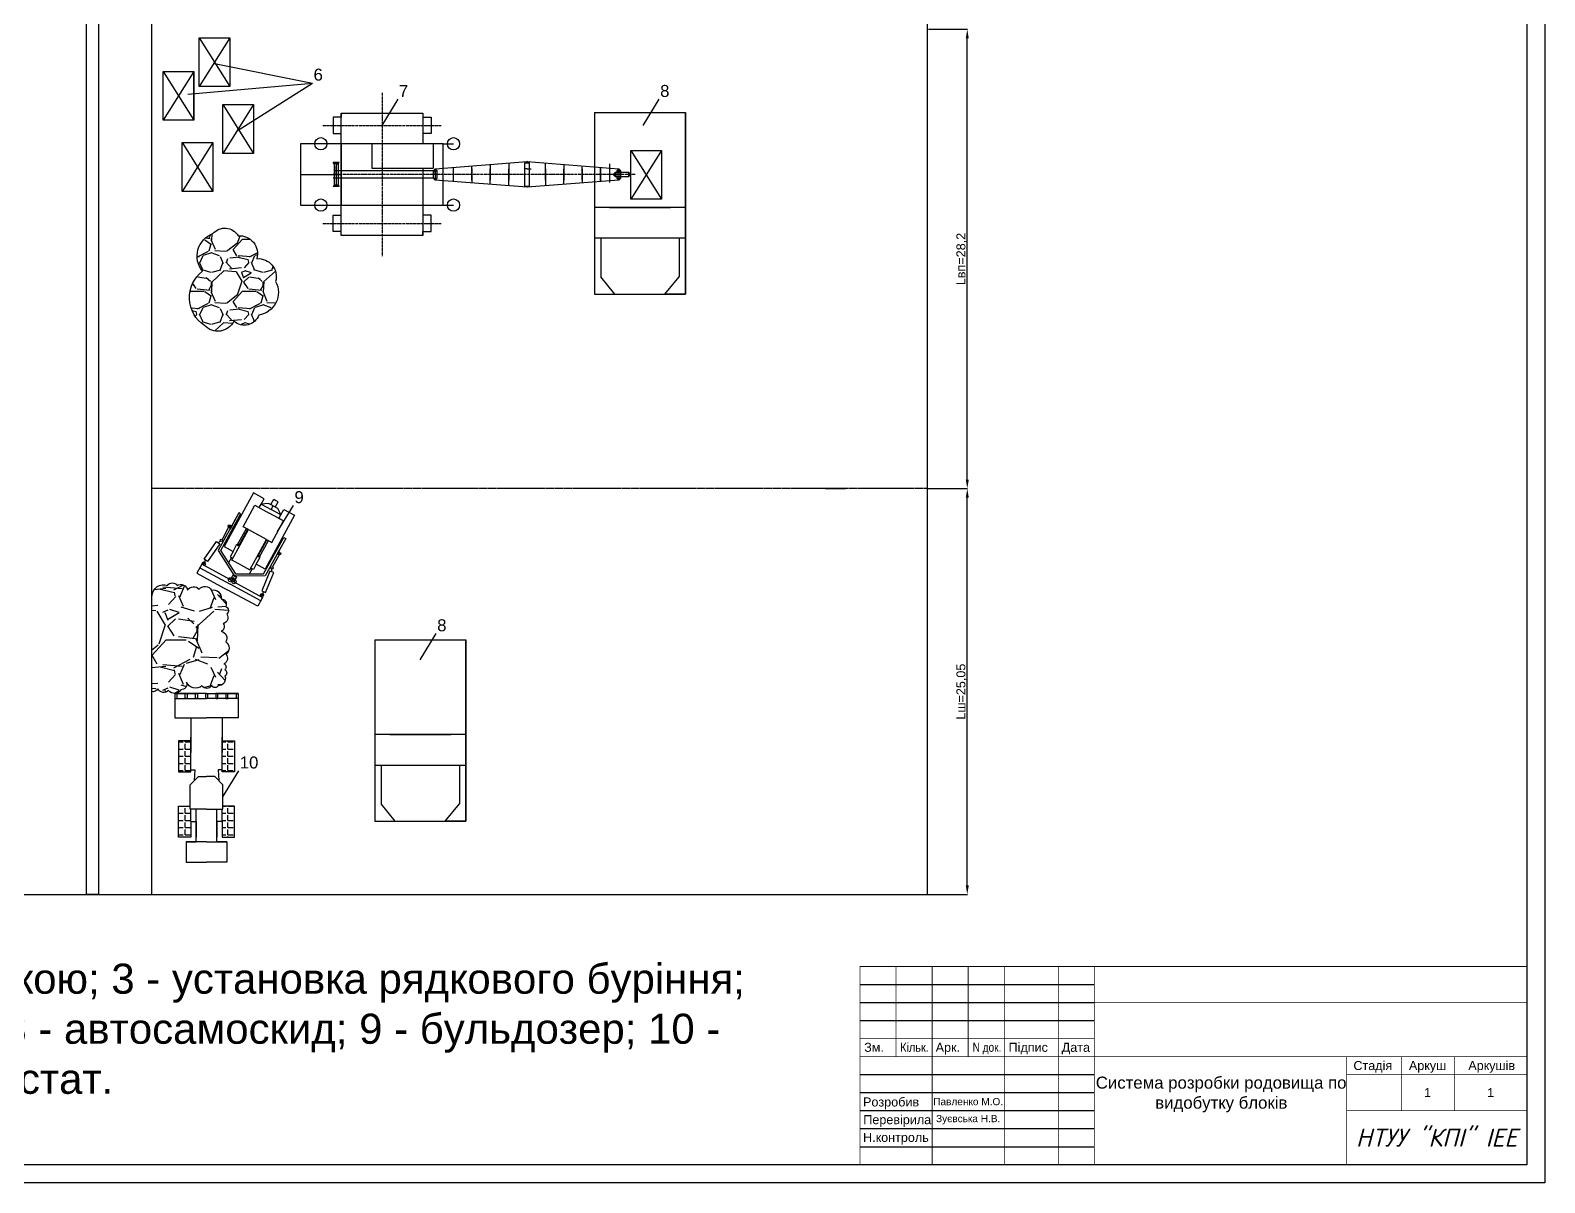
# Model space of a CAD drawing. Header units: millimetres. Extents: x -1735 to 23465, y 152 to 17972.
# Drawn here: x 10856 to 23465, y 152 to 9747 of the extents above; entities that cross this region are included whole.
import ezdxf
from ezdxf.enums import TextEntityAlignment as Align

# ---------------------------------------------------------------- set-up
doc = ezdxf.new("R2010")
doc.units = ezdxf.units.MM
doc.linetypes.add('ACAD_ISO02W100', pattern=[15, 12, -3])
doc.linetypes.add('ACAD_ISO04W100', pattern=[30, 24, -3, 0, -3])
doc.layers.add('Форматка', color=7, linetype='Continuous', lineweight=20)
doc.styles.get("Standard").update_dxf_attribs({"font": 'arial.ttf'})
doc.dimstyles.new('ISO-25', dxfattribs={"dimtxt": 75, "dimasz": 75, "dimexe": 1.25, "dimexo": 0.625, "dimtad": 1, "dimtxsty": 'Standard', "dimcen": 2.5, "dimadec": 0, "dimazin": 0, "dimtfac": 1, "dimtmove": 0, "dimatfit": 3, "dimfxl": 1, "dimarcsym": 0})

# ---------------------------------------------------------------- blocks, each defined once
blk = doc.blocks.new('*D5')
at = {"color": 0, "lineweight": -2, "transparency": 16777216}
for p, q in [((18335, 9756), (18658, 9756)), ((18657, 6006), (18657, 9681)), ((18325, 5931), (18658, 5931))]:
    blk.add_line(p, q, dxfattribs=at)
at = {"color": 0, "transparency": 16777216}
for points in [[(18645, 9681), (18670, 9681), (18657, 9756)], [(18645, 6006), (18670, 6006), (18657, 5931)]]:
    blk.add_solid(points, dxfattribs=at)
at = {"layer": 'Defpoints', "color": 0, "transparency": 16777216}
for p in [(18335, 9756), (18657, 9756), (18324, 5931)]:
    blk.add_point(p, dxfattribs=at)
at = {"color": 0, "transparency": 16777216, "insert": (18611, 7843), "char_height": 75, "attachment_point": 5, "rotation": 90}
blk.add_mtext('Lвп=28,2', dxfattribs=at)
blk = doc.blocks.new('*D6')
at = {"color": 0, "lineweight": -2, "transparency": 16777216}
for p, q in [((18325, 5931), (18658, 5931)), ((18657, 2627), (18657, 5856)), ((18325, 2552), (18658, 2552))]:
    blk.add_line(p, q, dxfattribs=at)
at = {"color": 0, "transparency": 16777216}
for points in [[(18645, 5856), (18670, 5856), (18657, 5931)], [(18645, 2627), (18670, 2627), (18657, 2552)]]:
    blk.add_solid(points, dxfattribs=at)
at = {"layer": 'Defpoints', "color": 0, "transparency": 16777216}
for p in [(18324, 5931), (18657, 5931), (18324, 2552)]:
    blk.add_point(p, dxfattribs=at)
at = {"color": 0, "transparency": 16777216, "insert": (18611, 4241), "char_height": 75, "attachment_point": 5, "rotation": 90}
blk.add_mtext('Lш=25,05', dxfattribs=at)

msp = doc.modelspace()

# ---------------------------------------------------------------- hatches: boundary and pattern name
h = msp.add_hatch()
h.set_pattern_fill('GRAVEL', color=256, scale=17, style=0)
h.set_pattern_definition([(228.0128, (-18417.215, -28460.844), (-3454.402935, -3886.204775), [58.0926, -5751.185]), (184.9697, (-18456.077, -28504.024), (5181.608382, 431.796953), [99.689, -9869.18]), (132.5104, (-18555.39, -28512.66), (4317.996858, -4749.80464), [70.292, -6958.899]), (267.2737, (-18723.793, -28620.61), (431.798125, 8635.997221), [90.781, -8987.288]), (292.8337, (-18728.111, -28711.288), (-2159.006129, 5181.602946), [89.0178, -8812.766]), (357.2737, (-18693.567, -28793.33), (-8635.997221, 431.798125), [90.781, -8987.288]), (37.6942, (-18602.889, -28797.648), (-5613.4035464, -4317.9961507), [120.053, -11885.227]), (72.2553, (-18507.893, -28724.242), (3022.606046, 9499.602755), [113.3424, -11220.901]), (121.4296, (-18473.35, -28616.292), (-3454.40089, 5613.393397), [91.0882, -9017.735]), (175.2364, (-18520.847, -28538.57), (4749.79627, -431.795948), [103.9912, -5095.563]), (222.3974, (-18624.479, -28529.932), (-5181.600156, -4749.7938206), [134.4833, -13313.856]), (138.8141, (-18296.31, -28624.93), (-3022.598075, 2590.796015), [45.901, -4544.202]), (171.4692, (-18330.855, -28594.702), (5613.391431, -863.602176), [87.326, -8645.282]), (225, (-18417.2, -28581.75), (-9e-14, -431.7997), [61.0655, -549.5913]), (203.1986, (-18447.44, -28529.93), (2159.00728, 863.603787), [32.885, -3255.602]), (291.8014, (-18477.67, -28542.89), (-431.8003, 1295.40083), [46.5062, -2278.816]), (30.9638, (-18460.395, -28586.07), (1295.39863, 863.60067), [75.5344, -2442.271]), (161.5651, (-18395.63, -28547.2), (863.6004, -431.79936), [54.6188, -1310.853]), (16.3895, (-18728.11, -28542.886), (4318.002382, 1295.397305), [76.515, -7574.996]), (70.3462, (-18654.705, -28521.296), (-1727.195187, -4749.793283), [64.192, -6354.974]), (293.1986, (-18395.625, -28460.844), (-863.603787, 2159.00728), [65.7696, -3222.724]), (343.6105, (-18369.717, -28521.296), (-4318.002382, 1295.397305), [76.515, -7574.996]), (339.444, (-18728.11, -28810.6), (-2159.00268, 863.59895), [73.786, -3615.509]), (294.7751, (-18659.023, -28836.51), (-2158.994969, 4749.797794), [61.8242, -6120.612]), (66.8014, (-18391.31, -28892.644), (863.603787, 2159.00728), [65.7696, -3222.724]), (17.354, (-18365.4, -28832.192), (-5613.400303, -1727.197395), [72.383, -7165.908]), (69.444, (-18602.89, -28892.644), (-863.59895, -2159.00268), [36.893, -3652.416]), (101.3099, (-18417.215, -28892.644), (-431.79787, 1727.19447), [22.0175, -2179.74]), (165.9638, (-18421.53, -28871.05), (1295.4009, -431.79925), [89.0178, -1691.3385]), (186.009, (-18507.893, -28849.464), (4317.993633, 431.798992), [82.4954, -8167.038]), (303.6901, (-18460.4, -28624.93), (-431.80015, 863.59917), [62.275, -1494.6026]), (353.1572, (-18425.851, -28676.744), (7340.6030356, -863.603868), [108.7247, -10763.72]), (60.9454, (-18317.9, -28689.7), (-1727.195982, -3022.592794), [44.4564, -4401.198]), (90, (-18296.3, -28650.84), (-431.8, 431.8), [25.908, -405.892]), (120.2564, (-18516.53, -28836.51), (1727.19634, -3022.598476), [59.9874, -5938.763]), (48.0128, (-18546.755, -28784.694), (3454.402935, 3886.204775), [116.1853, -5693.096]), (0, (-18469.03, -28698.33), (431.8, 431.8), [112.268, -319.532]), (325.3048, (-18356.763, -28698.334), (-4317.992518, 3022.600287), [68.2737, -6759.081]), (254.0546, (-18300.63, -28737.196), (-431.8011, -1727.204115), [62.871, -3080.689]), (207.646, (-18317.901, -28797.648), (-8204.197118, -4318.002716), [102.3646, -10134.125]), (175.4261, (-18408.58, -28845.146), (-5613.401293, 431.797911), [108.295, -10721.186]), (175.4261, (-18408.58, -28845.146), (-5613.401293, 431.797911), [108.295, -10721.186])])
h.paths.add_polyline_path([(12290.375, 7741.29, 0.52056705), (12307.767, 7289.428, 0.52056705), (12551.254, 7324.187, 0.52056705), (12759.957, 7376.325, 0.52056705), (12899.093, 7654.393, 0.52056705), (12742.565, 7845.566, 0.52056705), (12586.038, 8036.738, 0.52056705), (12377.335, 8054.117, 0.52056705)])
h = msp.add_hatch()
h.set_pattern_fill('GRAVEL', color=256, scale=25.5, style=0)
h.set_pattern_definition([(228.0128, (-66959.386, -135525.82), (-5181.604403, -5829.307163), [87.1389, -8626.7775]), (184.9697, (-67017.68, -135590.591), (7772.412573, 647.695429), [149.5333, -14803.77]), (132.5104, (-67166.65, -135603.545), (6476.995287, -7124.70696), [105.438, -10438.3485]), (267.2737, (-67419.253, -135765.47), (647.6971876, 12953.9958316), [136.1713, -13480.932]), (292.8337, (-67425.73, -135901.487), (-3238.509194, 7772.404419), [133.5267, -13219.149]), (357.2737, (-67373.914, -136024.55), (-12953.9958316, 647.6971876), [136.1713, -13480.932]), (37.6942, (-67237.897, -136031.027), (-8420.1053196, -6476.994226), [180.0795, -17827.8405]), (72.2553, (-67095.403, -135920.918), (4533.9090692, 14249.4041325), [170.0136, -16831.3515]), (121.4296, (-67043.587, -135758.993), (-5181.601335, 8420.090096), [136.6323, -13526.6025]), (175.2364, (-67114.834, -135642.41), (7124.694404, -647.693921), [155.9868, -7643.3445]), (222.3974, (-67270.282, -135629.453), (-7772.400234, -7124.690731), [201.725, -19970.784]), (138.8141, (-66778.03, -135771.95), (-4533.897112, 3886.194022), [68.8513, -6816.303]), (171.4692, (-66829.846, -135726.61), (8420.087147, -1295.403264), [130.989, -12967.923]), (225, (-66959.4, -135707.2), (-1e-13, -647.6996), [91.5983, -824.387]), (203.1986, (-67004.725, -135629.45), (3238.51092, 1295.40568), [49.3275, -4883.403]), (291.8014, (-67050.06, -135648.88), (-647.70045, 1943.10125), [69.7593, -3418.224]), (30.9638, (-67024.16, -135713.65), (1943.09795, 1295.40101), [113.3016, -3663.4065]), (161.5651, (-66927, -135655.36), (1295.4006, -647.69904), [81.9282, -1966.2795]), (16.3895, (-67425.73, -135648.884), (6477.0035736, 1943.095958), [114.7724, -11362.494]), (70.3462, (-67315.62, -135616.5), (-2590.792781, -7124.689925), [96.2877, -9532.461]), (293.1986, (-66927, -135525.82), (-1295.40568, 3238.51092), [98.6544, -4834.086]), (343.6105, (-66888.14, -135616.5), (-6477.0035736, 1943.095958), [114.7724, -11362.494]), (339.444, (-67425.73, -136050.46), (-3238.50402, 1295.398428), [110.679, -5423.2635]), (294.7751, (-67322.1, -136089.32), (-3238.492453, 7124.696692), [92.7364, -9180.918]), (66.8014, (-66920.52, -136173.52), (1295.40568, 3238.51092), [98.6544, -4834.086]), (17.354, (-66881.662, -136082.843), (-8420.100454, -2590.796092), [108.5747, -10748.862]), (69.444, (-67237.9, -136173.52), (-1295.398428, -3238.50402), [55.3396, -5478.624]), (101.3099, (-66959.39, -136173.52), (-647.6968, 2590.7917), [33.0263, -3269.61]), (165.9638, (-66965.86, -136141.14), (1943.10137, -647.69888), [133.5267, -2537.0077]), (186.009, (-67095.403, -136108.75), (6476.990449, 647.6984875), [123.743, -12250.557]), (303.6901, (-67024.16, -135771.95), (-647.70022, 1295.39875), [93.4126, -2241.904]), (353.1572, (-66972.34, -135849.671), (11010.9045534, -1295.4058017), [163.087, -16145.58]), (60.9454, (-66810.415, -135869.1), (-2590.793973, -4533.88919), [66.6845, -6601.797]), (90, (-66778, -135810.8), (-647.7, 647.7), [38.862, -608.838]), (120.2564, (-67108.357, -136089.32), (2590.794509, -4533.897713), [89.981, -8908.1445]), (48.0128, (-67153.696, -136011.596), (5181.604403, 5829.307163), [174.278, -8539.644]), (0, (-67037.1, -135882.06), (647.7, 647.7), [168.402, -479.298]), (325.3048, (-66868.71, -135882.056), (-6476.988778, 4533.900431), [102.4106, -10138.6215]), (254.0546, (-66784.51, -135940.35), (-647.70165, -2590.80617), [94.3064, -4621.0335]), (207.646, (-66810.415, -136031.027), (-12306.2956775, -6477.0040736), [153.547, -15201.1875]), (175.4261, (-66946.432, -136102.274), (-8420.1019392, 647.6968664), [162.4424, -16081.779]), (175.4261, (-66946.432, -136102.274), (-8420.1019392, 647.6968664), [162.4424, -16081.779])])
h.paths.add_polyline_path([(12461.027, 4806.886, 0.52056705), (12492.921, 4886.564, 0.52056705), (12484.947, 4950.306, 0.52056705), (12445.079, 5014.048, 0.52056705), (12365.344, 5085.758, 0.52056705), (12261.688, 5093.725, 0.52056705), (12166.005, 5085.758, 0.52056705), (12078.296, 5125.596, 0.52056705), (11998.561, 5125.596, 0.52056705), (11870.984, 5037.951, 0.005165559), (11866.136, 5036.955), (11866.136, 4241.139, 0.327534528), (11918.825, 4265.08, 0.52056705), (12006.534, 4249.144, 0.52056705), (12110.19, 4257.112, 0.540505946), (12157.002, 4323.7, 0.532611069), (12285.609, 4288.983, 0.52056705), (12365.344, 4288.983, 0.52056705), (12421.159, 4288.983, 0.52056705), (12476.974, 4368.66, 0.52056705), (12476.974, 4424.435, 0.52056705), (12469, 4472.241, 0.52056705), (12484.947, 4551.919, 0.52056705), (12484.947, 4655.499, 0.52056705), (12445.079, 4743.144, 0.52056705)])
h = msp.add_hatch()
h.set_pattern_fill('ANGLE', color=256, scale=8.5, style=0)
h.set_pattern_definition([(0, (-18728.11, -28892.644), (0, 59.3725), [43.18, -16.1925]), (90, (-18728.11, -28892.644), (-59.3725, 4e-15), [43.18, -16.1925])])
h.paths.add_polyline_path([(12192, 3733.148), (12192, 3830.782), (12090, 3830.782), (12090, 3572.382), (12192, 3572.382), (12192, 3589.382)])
h.paths.add_polyline_path([(12557.129, 3830.782), (12455.129, 3830.782), (12455.129, 3733.148), (12455.129, 3572.382), (12557.129, 3572.382)])
h.paths.add_polyline_path([(12557.129, 3287.7), (12459.564, 3287.7), (12459.564, 3262.099), (12455.129, 3262.099), (12455.129, 3158.5), (12455.129, 3029.3), (12557.129, 3029.3)])
h.paths.add_polyline_path([(12090, 3029.3), (12192, 3029.3), (12192, 3158.5), (12192, 3262.099), (12187.564, 3262.099), (12187.564, 3287.7), (12090, 3287.7)])

# ---------------------------------------------------------------- linework, layer by layer
for p, q in [((11325.204, 2552.087), (11325.204, 13155.837)), ((11425.204, 13155.837), (11425.204, 2552.087)), ((18324.117, 13155.837), (18324.117, 2552.087)), ((11864.117, 12305.837), (11864.117, 2552.087)), ((11864.117, 9738.837), (11864.117, 9585.837)), ((11864.117, 9738.837), (11864.117, 9585.837)), ((12261.923, 9685.316), (12516.923, 9278.794)), ((12516.923, 9685.316), (12261.923, 9278.794)), ((12389.049, 9471.415), (13207.119, 9308.181)), ((11963.842, 9405.198), (12218.842, 8998.675)), ((12218.842, 9405.198), (11963.842, 8998.675)), ((12218.842, 8998.675), (12218.842, 9405.198)), ((12169.273, 9214.399), (13207.119, 9308.181)), ((12587.551, 8915.058), (13207.119, 9308.181)), ((12460.424, 9128.959), (12715.424, 8722.437)), ((12715.424, 9128.959), (12460.424, 8722.437)), ((13785.081, 8955.43), (13918.041, 9172.605)), ((15959.795, 8955.43), (16092.754, 9172.605)), ((13445.081, 9023.43), (13377.081, 9023.43)), ((13377.081, 9023.43), (13377.081, 8887.43)), ((13445.081, 9057.43), (14125.081, 9057.43)), ((13445.081, 8037.43), (13445.081, 9057.43)), ((13445.081, 9057.43), (13445.081, 9023.43)), ((14125.081, 9057.43), (14125.081, 9023.43)), ((14125.081, 9023.43), (14193.081, 9023.43)), ((14125.081, 9023.43), (14125.081, 8887.43)), ((14193.081, 9023.43), (14193.081, 8887.43)), ((15554.135, 9061.817), (15554.135, 7550.517)), ((15554.135, 9061.817), (16310.635, 9061.817)), ((16310.635, 7550.517), (16310.635, 9061.817)), ((16310.635, 9061.817), (16310.635, 7550.517)), ((13377.081, 8887.43), (13445.081, 8887.43)), ((14193.081, 8887.43), (14125.081, 8887.43)), ((14125.081, 8887.43), (14125.081, 8802.43)), ((12121.504, 8812.453), (12376.504, 8405.931)), ((12376.504, 8812.453), (12121.504, 8405.931)), ((14125.081, 8802.43), (13105.081, 8802.43)), ((13105.081, 8802.43), (13105.081, 8292.43)), ((13445.081, 8802.43), (13275.081, 8802.43)), ((13445.081, 8547.43), (13445.081, 8802.43)), ((13445.081, 8802.43), (13445.081, 8292.43)), ((13785.081, 8802.43), (13700.081, 8802.43)), ((13700.081, 8802.43), (13700.081, 8598.43)), ((14295.081, 8802.43), (14125.081, 8802.43)), ((14210.081, 8802.43), (14210.081, 8598.43)), ((14295.081, 8292.43), (14295.081, 8802.43)), ((14295.081, 8292.43), (14295.081, 8802.43)), ((14295.081, 8802.43), (14380.081, 8802.43)), ((15855.727, 8746.927), (16110.727, 8340.405)), ((16110.727, 8746.927), (15855.727, 8340.405)), ((13377.081, 8649.43), (13428.081, 8649.43)), ((13385.581, 8636.68), (13377.081, 8649.43)), ((13419.581, 8636.68), (13385.581, 8636.68)), ((13385.581, 8636.68), (13385.581, 8458.18)), ((14210.081, 8578.03), (13385.581, 8578.03)), ((13402.581, 8649.43), (13402.581, 8445.43)), ((13402.581, 8649.43), (13402.581, 8636.68)), ((13402.581, 8636.68), (13419.581, 8636.68)), ((13402.581, 8547.43), (13402.581, 8615.43)), ((13419.581, 8636.68), (13428.081, 8649.43)), ((13419.581, 8636.68), (13419.581, 8458.18)), ((13700.081, 8598.43), (14210.081, 8598.43)), ((14125.081, 8598.43), (14125.081, 8037.43)), ((14210.081, 8578.03), (14227.081, 8595.03)), ((14210.081, 8578.03), (14210.081, 8516.83)), ((14210.081, 8578.03), (14210.081, 8578.03)), ((14210.081, 8578.03), (14244.081, 8578.03)), ((14227.081, 8595.03), (14992.081, 8654.53)), ((14227.081, 8547.43), (14227.081, 8595.03)), ((14227.081, 8595.03), (14227.081, 8499.83)), ((14227.081, 8595.03), (14244.081, 8578.03)), ((14244.081, 8516.83), (14244.081, 8578.03)), ((14380.081, 8488.052), (14380.081, 8606.849)), ((14533.081, 8499.83), (14533.081, 8618.984)), ((14533.081, 8595.03), (14533.081, 8475.876)), ((14686.081, 8630.975), (14686.081, 8499.83)), ((14686.081, 8463.885), (14686.081, 8595.03)), ((14839.081, 8642.64), (14839.081, 8499.83)), ((14839.081, 8452.22), (14839.081, 8595.03)), ((14992.081, 8654.53), (14971.681, 8644.33)), ((14971.681, 8644.33), (14971.681, 8595.03)), ((14971.681, 8644.33), (15012.481, 8644.33)), ((14992.081, 8595.03), (14971.681, 8595.03)), ((14971.681, 8595.03), (14971.681, 8499.83)), ((14992.081, 8654.53), (15012.481, 8644.33)), ((14992.081, 8654.53), (15757.081, 8595.03)), ((14992.081, 8595.03), (15026.081, 8595.03)), ((15012.481, 8595.03), (15012.481, 8644.33)), ((15012.481, 8499.83), (15012.481, 8595.03)), ((15145.081, 8499.83), (15145.081, 8643.048)), ((15145.081, 8595.03), (15145.081, 8451.812)), ((15298.081, 8630.944), (15298.081, 8499.83)), ((15298.081, 8463.915), (15298.081, 8595.03)), ((15451.081, 8499.83), (15451.081, 8618.903)), ((15451.081, 8595.03), (15451.081, 8475.957)), ((15604.081, 8607.305), (15604.081, 8487.824)), ((15604.081, 8487.555), (15604.081, 8607.036)), ((15740.081, 8578.03), (15757.081, 8595.03)), ((15740.081, 8578.03), (15740.081, 8516.83)), ((15740.081, 8578.03), (15774.081, 8578.03)), ((15757.081, 8595.03), (15757.081, 8499.83)), ((15757.081, 8595.03), (15757.081, 8499.83)), ((15757.081, 8595.03), (15774.081, 8578.03)), ((15774.081, 8516.83), (15774.081, 8578.03)), ((13105.081, 8547.43), (13445.081, 8547.43)), ((13377.081, 8547.43), (13402.581, 8547.43)), ((14210.081, 8516.83), (13377.081, 8516.83)), ((13385.581, 8458.18), (13377.081, 8445.43)), ((13419.581, 8458.18), (13385.581, 8458.18)), ((13419.581, 8458.18), (13428.081, 8445.43)), ((13445.081, 8547.43), (13428.081, 8547.43)), ((14210.081, 8516.83), (14244.081, 8516.83)), ((14227.081, 8499.83), (14210.081, 8516.83)), ((14227.081, 8499.83), (14244.081, 8516.83)), ((14992.081, 8440.33), (14227.081, 8499.83)), ((14971.681, 8499.83), (14971.681, 8450.53)), ((14971.681, 8450.53), (15012.481, 8450.53)), ((14992.081, 8440.33), (14971.681, 8450.53)), ((15757.081, 8499.83), (14992.081, 8440.33)), ((15012.481, 8450.53), (14992.081, 8440.33)), ((15012.481, 8450.53), (15012.481, 8499.83)), ((15709.481, 8547.43), (15726.481, 8564.43)), ((15726.481, 8530.43), (15709.481, 8547.43)), ((15838.681, 8564.43), (15726.481, 8564.43)), ((15726.481, 8564.43), (15726.481, 8530.43)), ((15726.481, 8530.43), (15838.681, 8530.43)), ((15740.081, 8516.83), (15774.081, 8516.83)), ((15757.081, 8499.83), (15740.081, 8516.83)), ((15757.081, 8499.83), (15774.081, 8516.83)), ((15838.681, 8530.43), (15838.681, 8564.43)), ((15855.681, 8547.43), (15838.681, 8564.43)), ((15855.681, 8547.43), (15838.681, 8530.43)), ((13428.081, 8445.43), (13377.081, 8445.43)), ((13105.081, 8292.43), (14125.081, 8292.43)), ((13275.081, 8292.43), (13445.081, 8292.43)), ((13377.081, 8071.43), (13377.081, 8207.43)), ((13377.081, 8207.43), (13445.081, 8207.43)), ((14125.081, 8292.43), (14295.081, 8292.43)), ((14193.081, 8207.43), (14125.081, 8207.43)), ((14125.081, 8207.43), (14125.081, 8071.43)), ((14193.081, 8071.43), (14193.081, 8207.43)), ((14295.081, 8292.43), (14380.081, 8292.43)), ((16310.635, 8273.017), (15554.135, 8273.017)), ((15554.135, 8273.017), (15554.135, 8018.017)), ((15677.385, 8273.017), (16187.385, 8273.017)), ((16310.635, 7550.517), (16310.635, 8273.017)), ((13411.081, 8071.43), (13377.081, 8071.43)), ((13445.081, 8071.43), (13411.081, 8071.43)), ((14125.081, 8037.43), (14125.081, 8071.43)), ((14125.081, 8071.43), (14193.081, 8071.43)), ((14125.081, 8037.43), (13445.081, 8037.43)), ((15554.135, 8018.017), (16310.635, 8018.017)), ((15554.135, 8018.017), (15605.135, 8018.017)), ((15605.135, 8018.017), (15605.135, 7695.017)), ((16259.635, 8018.017), (16259.635, 7695.017)), ((15605.135, 7695.017), (15605.135, 7695.017)), ((15724.135, 7550.517), (15605.135, 7695.017)), ((16140.635, 7550.517), (16259.635, 7695.017)), ((16259.635, 7695.017), (16259.635, 7695.017)), ((15554.135, 7550.517), (16310.635, 7550.517)), ((15554.135, 7550.517), (15724.135, 7550.517)), ((15605.135, 7550.517), (15724.135, 7550.517)), ((16310.635, 7550.517), (16140.635, 7550.517)), ((17644.117, 5930.837), (17474.117, 5930.837)), ((17474.117, 5930.837), (17644.117, 5930.837)), ((12713.764, 5896.331), (12469.492, 5448.635)), ((12803.303, 5847.476), (12713.764, 5896.331)), ((12762.591, 5772.86), (12778.876, 5802.707)), ((12778.876, 5802.707), (12803.303, 5847.476)), ((12839.93, 5808.126), (12778.876, 5802.707)), ((12778.876, 5802.707), (12860.954, 5757.924)), ((12877.238, 5787.77), (12839.93, 5808.126)), ((12858.584, 5797.948), (12883.012, 5842.717)), ((12883.012, 5842.717), (12901.666, 5832.539)), ((12895.892, 5777.592), (12920.32, 5822.361)), ((12920.32, 5822.361), (12901.666, 5832.539)), ((12592.72, 5729.985), (12421.73, 5416.598)), ((12442.582, 5415.118), (12583.216, 5677.073)), ((12592.72, 5729.985), (12527.581, 5610.599)), ((12583.216, 5677.073), (12599.501, 5706.919)), ((12591.628, 5672.483), (12583.216, 5677.073)), ((12607.643, 5721.842), (12592.72, 5729.985)), ((12599.501, 5706.919), (12607.643, 5721.842)), ((12599.501, 5706.919), (12607.913, 5702.329)), ((12627.575, 5614.138), (12725.283, 5793.216)), ((12725.283, 5793.216), (12844.669, 5728.077)), ((12725.283, 5793.216), (12762.591, 5772.86)), ((13056.997, 5709.055), (12812.725, 5261.36)), ((12964.054, 5662.938), (12844.669, 5728.077)), ((12860.954, 5757.924), (12877.238, 5787.77)), ((12943.031, 5713.14), (12860.954, 5757.924)), ((12877.238, 5787.77), (12914.546, 5767.414)), ((12914.546, 5767.414), (12943.031, 5713.14)), ((12915.2, 5573.399), (13048.159, 5790.574)), ((12926.746, 5683.294), (12943.031, 5713.14)), ((12964.054, 5662.938), (12926.746, 5683.294)), ((12943.031, 5713.14), (12967.458, 5757.91)), ((12967.458, 5757.91), (13056.997, 5709.055)), ((12507.772, 5609.788), (12452.439, 5508.375)), ((12535.723, 5625.523), (12512.658, 5618.742)), ((12519.438, 5595.676), (12512.658, 5618.742)), ((12535.723, 5625.523), (12519.438, 5595.676)), ((12527.581, 5610.599), (12535.723, 5625.523)), ((12533.923, 5336.017), (12672.344, 5589.711)), ((12581.901, 5464.766), (12655.182, 5599.075)), ((12593.839, 5458.252), (12667.121, 5592.561)), ((12672.344, 5589.711), (12627.575, 5614.138)), ((12672.344, 5589.711), (12746.96, 5548.999)), ((12821.576, 5508.287), (12746.96, 5548.999)), ((12866.345, 5483.86), (12964.054, 5662.938)), ((12304.444, 5344.547), (12406.804, 5491.925)), ((12434.573, 5472.306), (12332.736, 5325.69)), ((12406.804, 5491.925), (12434.573, 5472.306)), ((12420.689, 5482.116), (12439.617, 5494.49)), ((12469.492, 5448.635), (12544.108, 5407.923)), ((12544.108, 5407.923), (12576.678, 5467.616)), ((12576.678, 5467.616), (12599.062, 5455.402)), ((12683.155, 5254.593), (12821.576, 5508.287)), ((12753.517, 5371.129), (12826.799, 5505.437)), ((12765.456, 5364.615), (12838.738, 5498.923)), ((12799.104, 5220.592), (12943.274, 5480.618)), ((12982.624, 5517.245), (12811.634, 5203.858)), ((12821.576, 5508.287), (12866.345, 5483.86)), ((12982.624, 5517.245), (12917.485, 5397.86)), ((12934.861, 5485.208), (12943.274, 5480.618)), ((12943.274, 5480.618), (12959.558, 5510.464)), ((12959.558, 5510.464), (12951.146, 5515.054)), ((12959.558, 5510.464), (12967.701, 5525.387)), ((12967.701, 5525.387), (12982.624, 5517.245)), ((12283.38, 5302.746), (12242.668, 5228.131)), ((12283.38, 5302.746), (12267.095, 5272.9)), ((12283.38, 5302.746), (12291.522, 5317.67)), ((12522.151, 5172.468), (12283.38, 5302.746)), ((12291.522, 5317.67), (12313.907, 5305.456)), ((12332.736, 5325.69), (12304.444, 5344.547)), ((12313.907, 5305.456), (12305.765, 5290.533)), ((12307.6, 5320.517), (12318.18, 5334.473)), ((12421.73, 5416.598), (12557.805, 5201.039)), ((12568.644, 5222.187), (12442.582, 5415.118)), ((12530.873, 5357.047), (12506.446, 5312.277)), ((12544.108, 5407.923), (12519.681, 5363.154)), ((12519.681, 5363.154), (12542.066, 5350.94)), ((12608.539, 5295.305), (12533.923, 5336.017)), ((12738.109, 5302.072), (12713.682, 5257.303)), ((12738.109, 5302.072), (12770.679, 5361.765)), ((12812.725, 5261.36), (12738.109, 5302.072)), ((12770.679, 5361.765), (12748.294, 5373.978)), ((12927.522, 5380.763), (12872.19, 5279.351)), ((12925.627, 5412.783), (12909.342, 5382.936)), ((12909.342, 5382.936), (12932.408, 5389.717)), ((12917.485, 5397.86), (12925.627, 5412.783)), ((12925.627, 5412.783), (12932.408, 5389.717)), ((12242.668, 5228.131), (12496.362, 5089.71)), ((12267.095, 5272.9), (12520.789, 5134.479)), ((12542.507, 5209.776), (12522.151, 5172.468)), ((12522.151, 5172.468), (12537.074, 5164.326)), ((12537.074, 5164.326), (12553.359, 5194.172)), ((12557.43, 5201.634), (12542.507, 5209.776)), ((12572.353, 5193.491), (12551.997, 5156.183)), ((12811.634, 5203.858), (12556.727, 5201.627)), ((12557.43, 5201.634), (12572.353, 5193.491)), ((12568.644, 5222.187), (12799.104, 5220.592)), ((12608.539, 5295.305), (12683.155, 5254.593)), ((12702.49, 5263.409), (12678.063, 5218.64)), ((12713.682, 5257.303), (12691.297, 5269.516)), ((12851.528, 5244.807), (12783.351, 5079.825)), ((12814.519, 5066.24), (12883.054, 5232.074)), ((12883.054, 5232.074), (12851.528, 5244.807)), ((12867.291, 5238.44), (12867.453, 5261.054)), ((12750.056, 4951.289), (12496.362, 5089.71)), ((12774.483, 4996.058), (12520.789, 5134.479)), ((12551.997, 5156.183), (12537.074, 5164.326)), ((12551.997, 5156.183), (12790.768, 5025.905)), ((12776.526, 5053.042), (12768.383, 5038.118)), ((12798.91, 5040.828), (12776.526, 5053.042)), ((12783.351, 5079.825), (12814.519, 5066.24)), ((12792.604, 5055.889), (12798.614, 5072.338)), ((12790.768, 5025.905), (12750.056, 4951.289)), ((12790.768, 5025.905), (12774.483, 4996.058)), ((12790.768, 5025.905), (12798.91, 5040.828)), ((13725.188, 4672.955), (13725.188, 3161.655)), ((13725.188, 4672.955), (14481.688, 4672.955)), ((14103.438, 4506.489), (14236.397, 4723.664)), ((14481.688, 3161.655), (14481.688, 4672.955)), ((14481.688, 4672.955), (14481.688, 3161.655)), ((12323.564, 4226.148), (12060.436, 4226.148)), ((12060.436, 4226.148), (12060.436, 4022.148)), ((12060.436, 4226.148), (12060.436, 4183.648)), ((12060.436, 4226.148), (12077.436, 4226.148)), ((12060.436, 4183.648), (12323.564, 4183.648)), ((12077.436, 4226.148), (12077.436, 4183.648)), ((12077.436, 4226.148), (12162.436, 4226.148)), ((12145.436, 4183.648), (12145.436, 4226.148)), ((12162.436, 4183.648), (12145.436, 4183.648)), ((12162.436, 4226.148), (12162.436, 4183.648)), ((12162.436, 4226.148), (12247.436, 4226.148)), ((12230.436, 4183.648), (12230.436, 4226.148)), ((12247.436, 4183.648), (12230.436, 4183.648)), ((12247.436, 4226.148), (12247.436, 4183.648)), ((12323.564, 4226.148), (12315.064, 4226.148)), ((12315.064, 4226.148), (12315.064, 4183.648)), ((12323.564, 4226.148), (12586.693, 4226.148)), ((12323.564, 4226.148), (12332.064, 4226.148)), ((12586.693, 4183.648), (12323.564, 4183.648)), ((12332.064, 4226.148), (12332.064, 4183.648)), ((12484.693, 4226.148), (12399.693, 4226.148)), ((12399.693, 4226.148), (12399.693, 4183.648)), ((12399.693, 4183.648), (12416.693, 4183.648)), ((12416.693, 4183.648), (12416.693, 4226.148)), ((12569.693, 4226.148), (12484.693, 4226.148)), ((12484.693, 4226.148), (12484.693, 4183.648)), ((12484.693, 4183.648), (12501.693, 4183.648)), ((12501.693, 4183.648), (12501.693, 4226.148)), ((12586.693, 4226.148), (12569.693, 4226.148)), ((12569.693, 4226.148), (12569.693, 4183.648)), ((12586.693, 4226.148), (12586.693, 4022.148)), ((12586.693, 4226.148), (12586.693, 4183.648)), ((12060.436, 4022.148), (12323.564, 4022.148)), ((12060.436, 4022.148), (12192, 4022.148)), ((12192, 4022.148), (12192, 3733.148)), ((12586.693, 4022.148), (12323.564, 4022.148)), ((12586.693, 4022.148), (12455.129, 4022.148)), ((12455.129, 4022.148), (12455.129, 3733.148)), ((12192, 3830.782), (12090, 3830.782)), ((12090, 3830.782), (12090, 3572.382)), ((12192, 3733.148), (12192, 3862.348)), ((12455.129, 3733.148), (12455.129, 3862.348)), ((12455.129, 3830.782), (12557.129, 3830.782)), ((12557.129, 3830.782), (12557.129, 3572.382)), ((14481.688, 3884.155), (13725.188, 3884.155)), ((13725.188, 3884.155), (13725.188, 3629.155)), ((13848.438, 3884.155), (14358.438, 3884.155)), ((14481.688, 3161.655), (14481.688, 3884.155)), ((12192, 3572.382), (12192, 3733.148)), ((12455.129, 3572.382), (12455.129, 3733.148)), ((12090, 3572.382), (12192, 3572.382)), ((12255.564, 3534.099), (12187.564, 3466.099)), ((12192, 3572.382), (12192, 3589.382)), ((12192, 3589.382), (12226, 3589.382)), ((12226, 3589.382), (12221.564, 3500.099)), ((12255.564, 3534.099), (12323.564, 3534.099)), ((12391.564, 3534.099), (12323.564, 3534.099)), ((12391.564, 3534.099), (12459.564, 3466.099)), ((12455.129, 3589.382), (12421.129, 3589.382)), ((12421.129, 3589.382), (12425.564, 3500.099)), ((12455.129, 3572.382), (12455.129, 3589.382)), ((12557.129, 3572.382), (12455.129, 3572.382)), ((12459.564, 3364.099), (12592.523, 3581.274)), ((13725.188, 3629.155), (14481.688, 3629.155)), ((13725.188, 3629.155), (13776.188, 3629.155)), ((13776.188, 3629.155), (13776.188, 3306.155)), ((14430.688, 3629.155), (14430.688, 3306.155)), ((12187.564, 3262.099), (12187.564, 3466.099)), ((12459.564, 3262.099), (12459.564, 3466.099)), ((12090, 3029.3), (12090, 3287.7)), ((12090, 3287.7), (12187.564, 3287.7)), ((12557.129, 3287.7), (12459.564, 3287.7)), ((12557.129, 3029.3), (12557.129, 3287.7)), ((13776.188, 3306.155), (13776.188, 3306.155)), ((13895.188, 3161.655), (13776.188, 3306.155)), ((14311.688, 3161.655), (14430.688, 3306.155)), ((14430.688, 3306.155), (14430.688, 3306.155)), ((12323.564, 3262.099), (12187.564, 3262.099)), ((12192, 3158.5), (12192, 3262.099)), ((12192, 3158.5), (12192, 3029.3)), ((12192, 3158.5), (12238.564, 3158.5)), ((12238.564, 2990.099), (12238.564, 3262.099)), ((12238.564, 3158.5), (12238.564, 3029.3)), ((12323.564, 3262.099), (12459.564, 3262.099)), ((12408.564, 2990.099), (12408.564, 3262.099)), ((12408.564, 3158.5), (12408.564, 3029.3)), ((12455.129, 3158.5), (12408.564, 3158.5)), ((12455.129, 3158.5), (12455.129, 3262.099)), ((12455.129, 3158.5), (12455.129, 3029.3)), ((13725.188, 3161.655), (14481.688, 3161.655)), ((13725.188, 3161.655), (13895.188, 3161.655)), ((13776.188, 3161.655), (13895.188, 3161.655)), ((14481.688, 3161.655), (14311.688, 3161.655)), ((12192, 3029.3), (12090, 3029.3)), ((12455.129, 3029.3), (12557.129, 3029.3)), ((12323.564, 2990.099), (12153.564, 2990.099)), ((12153.564, 2990.099), (12153.564, 2820.099)), ((12153.564, 2990.099), (12238.564, 2990.099)), ((12323.564, 2990.099), (12493.564, 2990.099)), ((12493.564, 2990.099), (12408.564, 2990.099)), ((12493.564, 2990.099), (12493.564, 2820.099)), ((12153.564, 2820.099), (12323.564, 2820.099)), ((12493.564, 2820.099), (12323.564, 2820.099)), ((-128.719, 2552.087), (11124.111, 2552.087)), ((11124.111, 2552.087), (11864.117, 2552.087)), ((11425.204, 2552.087), (11325.204, 2552.087)), ((11864.117, 2552.087), (18324.117, 2552.087))]:
    msp.add_line(p, q)
at = {"linetype": 'ACAD_ISO04W100'}
for p, q in [((13785.081, 9227.43), (13785.081, 7867.43)), ((13292.081, 8955.43), (14278.081, 8955.43)), ((15891.828, 8547.43), (13378.202, 8547.43)), ((13292.081, 8139.43), (14278.081, 8139.43))]:
    msp.add_line(p, q, dxfattribs=at)
at = {"linetype": 'ACAD_ISO02W100'}
for p, q in [((15677.385, 8634.245), (15677.385, 8481.245)), ((18324.117, 5930.837), (11864.117, 5930.837))]:
    msp.add_line(p, q, dxfattribs=at)
at = {"color": 7}
for p, q in [((17764.812, 1802.153), (19714.812, 1802.153)), ((17764.812, 1652.153), (19714.812, 1652.153)), ((17764.812, 1502.153), (19714.812, 1502.153)), ((17764.812, 1052.153), (19714.812, 1052.153)), ((17764.812, 902.153), (19714.812, 902.153)), ((17764.812, 752.153), (19714.812, 752.153)), ((17764.812, 602.153), (19714.812, 602.153)), ((17764.812, 452.153), (19714.812, 452.153))]:
    msp.add_line(p, q, dxfattribs=at)
for points in [[(12261.923, 9685.316), (12516.923, 9685.316), (12516.923, 9278.794), (12261.923, 9278.794)], [(11963.842, 9405.198), (12218.842, 9405.198), (12218.842, 8998.675), (11963.842, 8998.675)], [(12460.424, 9128.959), (12715.424, 9128.959), (12715.424, 8722.437), (12460.424, 8722.437)], [(12121.504, 8812.453), (12376.504, 8812.453), (12376.504, 8405.931), (12121.504, 8405.931)], [(15855.727, 8746.927), (16110.727, 8746.927), (16110.727, 8340.405), (15855.727, 8340.405)]]:
    msp.add_lwpolyline(points, close=True)
msp.add_lwpolyline([(12290.375, 7741.29, -0.52056705), (12377.335, 8054.117, -0.52056705), (12586.038, 8036.738, -0.52056705), (12742.565, 7845.566, -0.52056705), (12899.093, 7654.393, -0.52056705), (12759.957, 7376.325, -0.52056705), (12551.254, 7324.187, -0.52056705), (12307.767, 7289.428, -0.52056705)], format="xyb", close=True)
msp.add_lwpolyline([(11866.136, 5036.955, -0.005165559), (11870.984, 5037.951, -0.52056705), (11998.561, 5125.596, -0.52056705), (12078.296, 5125.596, -0.52056705), (12166.005, 5085.758, -0.52056705), (12261.688, 5093.725, -0.52056705), (12365.344, 5085.758, -0.52056705), (12445.079, 5014.048, -0.52056705), (12484.947, 4950.306, -0.52056705), (12492.921, 4886.564, -0.52056705), (12461.027, 4806.886, -0.52056705), (12445.079, 4743.144, -0.52056705), (12484.947, 4655.499, -0.52056705), (12484.947, 4551.919, -0.52056705), (12469, 4472.241, -0.52056705), (12476.974, 4424.435, -0.52056705), (12476.974, 4368.66, -0.52056705), (12421.159, 4288.983, -0.52056705), (12365.344, 4288.983, -0.52056705), (12285.609, 4288.983, -0.52056705), (12158.032, 4320.854, -0.52056705), (12110.19, 4257.112, -0.52056705), (12006.534, 4249.144, -0.52056705), (11918.825, 4265.08, -0.327534528), (11866.136, 4241.139, -0.327534528)], format="xyb")
at = {"color": 7, "const_width": 6}
for points in [[(17764.812, 302.153), (17764.812, 1952.153), (23314.812, 1952.153)], [(18064.812, 1202.153), (18064.812, 1952.153)], [(18364.812, 302.068), (18364.812, 1952.153)], [(18664.812, 1202.153), (18664.812, 1952.153)], [(18964.812, 302.068), (18964.812, 1952.153)], [(19414.812, 302.068), (19414.812, 1952.153)], [(19714.812, 302.153), (19714.812, 1952.238)], [(19714.812, 1652.153), (23314.812, 1652.238)], [(17764.812, 1352.153), (19714.812, 1352.153)], [(17764.812, 1202.153), (23314.812, 1202.153)], [(21814.812, 1202.153), (21814.812, 302.153)], [(22271.661, 752.238), (22271.661, 1202.238)], [(22714.812, 752.238), (22714.812, 1202.238)], [(21814.812, 1052.153), (23314.812, 1052.153)], [(21814.812, 752.153), (23314.812, 752.153)]]:
    msp.add_lwpolyline(points, dxfattribs=at)
for centre, radius in [((13275.081, 8802.43), 51), ((14380.081, 8802.43), 51), ((13275.081, 8292.43), 51), ((14380.081, 8292.43), 51), ((12512.658, 5618.742), 10.2), ((12447.772, 5499.822), 9.744), ((12587.87, 5461.509), 6.8), ((12302.715, 5311.563), 10.2), ((12759.487, 5367.872), 6.8), ((12932.408, 5389.717), 10.2), ((12522.151, 5172.468), 17), ((12551.997, 5156.183), 17), ((12553.359, 5194.172), 17), ((12553.359, 5194.172), 17), ((12867.523, 5270.797), 9.744), ((12787.718, 5046.935), 10.2)]:
    msp.add_circle(centre, radius)
at = {"layer": 'Форматка', "color": 1, "lineweight": 25}
msp.add_lwpolyline([(23464.812, 152.153), (-1735.188, 152.153), (-1735.188, 17972.153), (23464.812, 17972.153)], close=True, dxfattribs=at)
at = {"layer": 'Форматка', "lineweight": 30}
msp.add_lwpolyline([(23314.812, 302.153), (-1135.188, 302.153), (-1135.188, 17822.153), (23314.812, 17822.153)], close=True, dxfattribs=at)

# ---------------------------------------------------------------- texts
at = {"color": 7}
for s, p in [('Зм.', (17798.917, 1241.947)), ('Арк.', (18394.021, 1241.947)), ('Пiдпис', (19001.088, 1241.947)), ('Дата', (19443.678, 1241.947)), ('Розробив', (17789.487, 786.996)), ('Перевiрила', (17791.623, 639.593)), ('Н.контроль', (17789.743, 492.014))]:
    msp.add_text(s, height=75, dxfattribs=at).set_placement(p)
for s, width, p, p2 in [('Кiльк.', 0.870011, (18097.964, 1241.947), (18337.202, 1241.947)), ('N док.', 0.799779, (18702.04, 1241.947), (18941.278, 1241.947))]:
    msp.add_text(s, height=75, dxfattribs=dict(at, width=width)).set_placement(p, p2, align=Align.FIT)
for s, p in [('Стадiя', (22033.606, 1090.218)), ('Аркуш', (22489.435, 1090.218)), ('Аркушiв', (23023.497, 1090.218))]:
    msp.add_text(s, height=75, dxfattribs=at).set_placement(p, align=Align.CENTER)
for s, insert, char_height, width, attachment_point in [('6', (13214.513, 9427.998), 100, 185.53447, 1), ('7', (13925.435, 9292.422), 100, 185.53447, 1), ('8', (16100.148, 9292.422), 100, 185.53447, 1), ('9', (13055.553, 5910.391), 100, 185.53447, 1), ('8', (14243.792, 4843.481), 100, 185.53447, 1), ('10', (12599.918, 3701.091), 100, 185.53447, 1), ('\\pi460.24;1 - установка канатної пилки; 2 - щілина утворена канатною пилкою; 3 - установка рядкового буріння;  \\P\\pi608.52;4-терморізак; 5 - бак для пального; 6 - товарні блоки; 7 - кран; 8 - автосамоскид; 9 - бульдозер; 10 - \\P\\pi5704.4;навантажувач; 11 - буровий верстат.', (-128.719, 1975.872), 250, 17327.8854, 1), ('\\pi1050;{\\H1.3333x;\\P\\pi12.372;Система розробки родовища по \\P\\pi507.04;видобутку блоків }', (19714.812, 1202.153), 75, 2100, 1), ('Павленко М.О.', (18664.812, 827.153), 60, 600, 5), ('Зуєвська Н.В.', (18664.812, 677.153), 60, 600, 5), ('{\\fISOCPEUR|b0|i1|c204|p34;НТУУ "КП\\fISOCPEUR|b0|i1|c0|p34;I\\fISOCPEUR|b0|i1|c204|p34;"\\fISOCPEUR|b0|i1|c0|p34; IEE}', (22564.812, 527.153), 150, 1500, 5)]:
    msp.add_mtext(s, dxfattribs=dict(insert=insert, char_height=char_height, width=width, attachment_point=attachment_point))
at = {"color": 0, "linetype": 'Continuous', "lineweight": 30, "flags": 12}
for p in [(22489.771, 902.226), (23014.812, 902.196)]:
    msp.add_attdef('1', text='', height=75, dxfattribs=at).set_placement(p, align=Align.MIDDLE_CENTER)

# ---------------------------------------------------------------- dimensions: what is measured, and where the dimension line sits
for base, p1, p2, text, picture, middle in [((18657.033, 9755.837), (18324.117, 5930.837), (18334.742, 9755.837), 'Lвп=28,2', '*D5', (18611.337, 7843.337)), ((18657.033, 5930.837), (18324.117, 2552.087), (18324.117, 5930.837), 'Lш=25,05', '*D6', (18611.337, 4241.462))]:
    dim = msp.add_linear_dim(base=base, p1=p1, p2=p2, angle=90, text=text, dimstyle='ISO-25')
    dim.commit()
    dim.dimension.update_dxf_attribs({"geometry": picture, "text_midpoint": middle})

doc.saveas('drawing.dxf')
